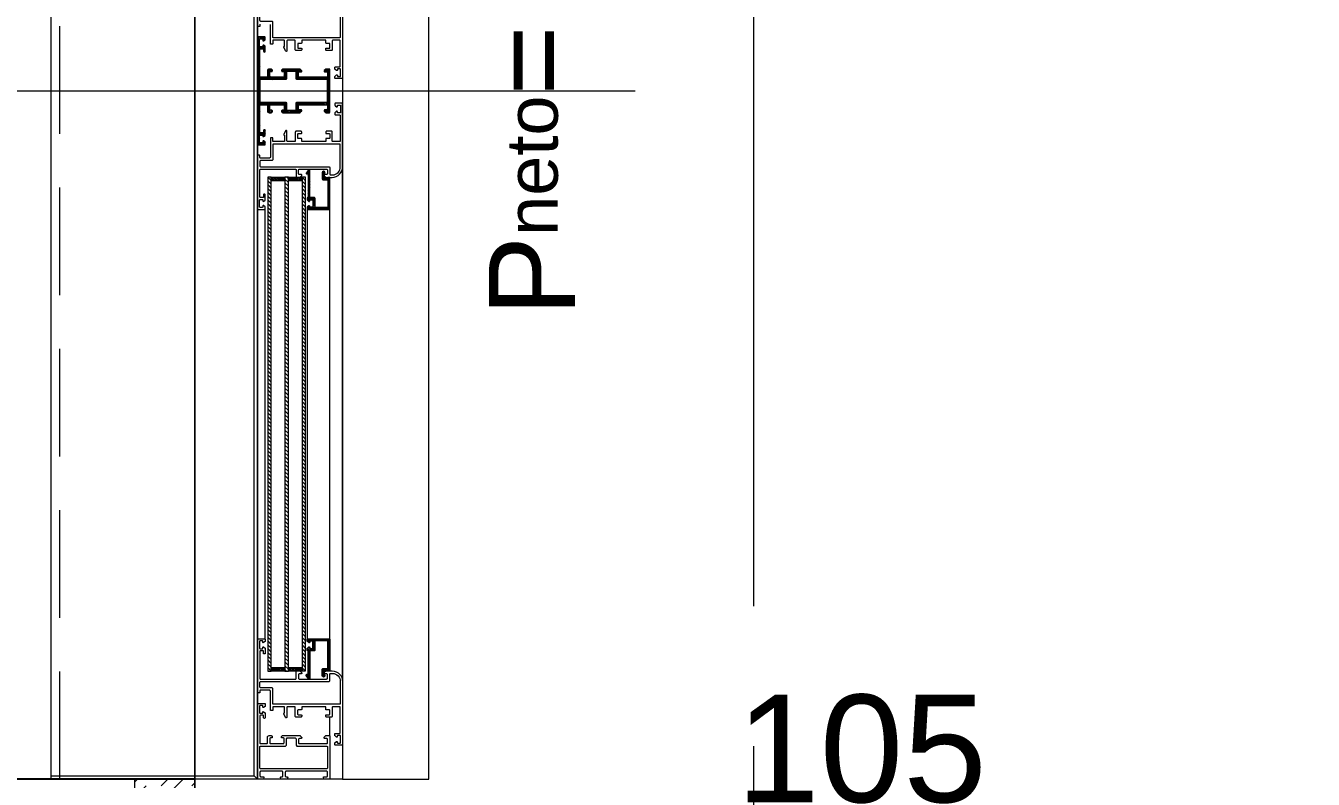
# Model space of a CAD drawing. Header units: centimetres. Extents: x 105417 to 110818, y -55119 to -48326.
# Drawn here: x 107424.7 to 107574.4, y -53342.5 to -53254.9 of the extents above; entities that cross this region are included whole.
import ezdxf

# ---------------------------------------------------------------- set-up
doc = ezdxf.new("R2010")
doc.units = ezdxf.units.CM
doc.header["$LTSCALE"] = 50
doc.header["$MEASUREMENT"] = 0
doc.linetypes.add('AXES', pattern=[2, 1.25, -0.25, 0.25, -0.25])
doc.linetypes.add('CACHE', pattern=[0.375, 0.25, -0.125])
doc.layers.get('0').update_dxf_attribs({"color": 8})
for name, color, linetype in [('AXES', 10, 'AXES'), ('BORD', 5, 'Continuous'), ('COTE 50ème', 1, 'Continuous')]:
    doc.layers.add(name, color=color, linetype=linetype)
for name, color, linetype, lineweight in [('CONSOLE ISOL.', 214, 'Continuous', 15), ('ISOLATION', 252, 'Continuous', 0), ('MACONNERIE COUPE', 7, 'Continuous', 30), ('WINDOWS', 21, 'Continuous', 5)]:
    doc.layers.add(name, color=color, linetype=linetype, lineweight=lineweight)
doc.styles.add('GENERATED_STYLE_1', font='arial.ttf')
doc.styles.add('RS_TXT_50', font='arial.ttf', dxfattribs={"height": 12.5})
doc.dimstyles.new('RS_50CM_LINEAIRE', dxfattribs={"dimscale": 5, "dimtxt": 12.5, "dimasz": 1.5, "dimexe": 1, "dimexo": 2.5, "dimgap": 1, "dimtad": 1, "dimdec": 1, "dimrnd": 0.5, "dimdsep": 46, "dimtxsty": 'RS_TXT_50', "dimblk1": 'ARCHTICK', "dimblk2": 'ARCHTICK', "dimsah": 1, "dimcen": 2.5, "dimdle": 1, "dimclrt": 4, "dimadec": 0, "dimazin": 2, "dimtfac": 1, "dimtdec": 1, "dimtix": 1, "dimtmove": 2, "dimatfit": 3, "dimfxl": 1, "dimtolj": 1, "dimtzin": 0, "dimarcsym": 0})
pattern_1 = [(135, (60752.83462, -97024.94359), (-0.08838834765, -0.08838834765), [])]

# ---------------------------------------------------------------- blocks, each defined once
blk = doc.blocks.new('A$Ceb270309')
at = {"layer": 'AXES', "lineweight": 5, "ltscale": 1.3}
blk.add_line((-30, -4150), (-30, -1058.41), dxfattribs=at)
blk = doc.blocks.new('_ArchTick')
at = {"color": 0, "linetype": 'ByBlock', "const_width": 0.15}
blk.add_lwpolyline([(-0.5, -0.5), (0.5, 0.5)], dxfattribs=at)
blk = doc.blocks.new('*D1172')
at = {"layer": 'COTE 50ème', "color": 0, "lineweight": -2, "ltscale": 0.5, "transparency": 16777216}
for p, q in [((107317.13, -53177.36), (107317.13, -53347.47)), ((107448.35, -53182.36), (107312.13, -53182.36)), ((107444.35, -53342.47), (107312.13, -53342.47))]:
    blk.add_line(p, q, dxfattribs=at)
at = {"layer": 'Defpoints', "color": 0, "ltscale": 0.5, "transparency": 16777216}
for p in [(107460.85, -53182.36), (107317.13, -53342.47), (107456.85, -53342.47)]:
    blk.add_point(p, dxfattribs=at)
at = {"layer": 'COTE 50ème', "color": 0, "lineweight": -2, "ltscale": 0.5, "transparency": 16777216, "xscale": 7.5, "yscale": 7.5, "zscale": 7.5}
for p, rotation in [((107317.13, -53182.36), 90), ((107317.13, -53342.47), 270)]:
    blk.add_blockref('_ArchTick', p, dxfattribs=dict(at, rotation=rotation))
at = {"layer": 'COTE 50ème', "color": 4, "ltscale": 0.5, "transparency": 16777216, "insert": (107305.75, -53262.42), "char_height": 12.5, "attachment_point": 5, "rotation": 90, "style": 'RS_TXT_50'}
blk.add_mtext('\\A1;160', dxfattribs=at)
blk = doc.blocks.new('*D1173')
at = {"layer": 'COTE 50ème', "color": 0, "lineweight": -2, "ltscale": 0.5, "transparency": 16777216}
for p, q in [((107317.13, -53337.47), (107317.13, -53502.36)), ((107444.35, -53342.47), (107312.13, -53342.47)), ((107451.13, -53497.36), (107312.13, -53497.36))]:
    blk.add_line(p, q, dxfattribs=at)
at = {"layer": 'Defpoints', "color": 0, "ltscale": 0.5, "transparency": 16777216}
for p in [(107456.85, -53342.47), (107317.13, -53497.36), (107463.63, -53497.36)]:
    blk.add_point(p, dxfattribs=at)
at = {"layer": 'COTE 50ème', "color": 0, "lineweight": -2, "ltscale": 0.5, "transparency": 16777216, "xscale": 7.5, "yscale": 7.5, "zscale": 7.5}
for p, rotation in [((107317.13, -53342.47), 90), ((107317.13, -53497.36), 270)]:
    blk.add_blockref('_ArchTick', p, dxfattribs=dict(at, rotation=rotation))
at = {"layer": 'COTE 50ème', "color": 4, "ltscale": 0.5, "transparency": 16777216, "insert": (107305.75, -53419.92), "char_height": 12.5, "attachment_point": 5, "rotation": 90, "style": 'RS_TXT_50'}
blk.add_mtext('\\A1;155', dxfattribs=at)
blk = doc.blocks.new('*D1179')
at = {"layer": 'COTE 50ème', "color": 0, "lineweight": -2, "ltscale": 0.5, "transparency": 16777216}
for p, q in [((107286.77, -53767.36), (107286.77, -52052.36)), ((107431.86, -52057.36), (107281.77, -52057.36)), ((107431.85, -53762.36), (107281.77, -53762.36))]:
    blk.add_line(p, q, dxfattribs=at)
at = {"layer": 'Defpoints', "color": 0, "ltscale": 0.5, "transparency": 16777216}
for p in [(107286.77, -52057.36), (107444.36, -52057.36), (107444.35, -53762.36)]:
    blk.add_point(p, dxfattribs=at)
at = {"layer": 'COTE 50ème', "color": 0, "lineweight": -2, "ltscale": 0.5, "transparency": 16777216, "xscale": 7.5, "yscale": 7.5, "zscale": 7.5}
for p, rotation in [((107286.77, -52057.36), 90), ((107286.77, -53762.36), 270)]:
    blk.add_blockref('_ArchTick', p, dxfattribs=dict(at, rotation=rotation))
at = {"layer": 'COTE 50ème', "color": 4, "ltscale": 0.5, "transparency": 16777216, "insert": (107275.39, -52909.86), "char_height": 12.5, "attachment_point": 5, "rotation": 90, "style": 'RS_TXT_50'}
blk.add_mtext('\\A1;1705', dxfattribs=at)
blk = doc.blocks.new('*D1180')
at = {"layer": 'COTE 50ème', "color": 0, "lineweight": -2, "ltscale": 0.5, "transparency": 16777216}
for p, q in [((107253.08, -52052.36), (107253.08, -54127.36)), ((107431.85, -52057.36), (107248.08, -52057.36)), ((108207.94, -54122.36), (107248.08, -54122.36))]:
    blk.add_line(p, q, dxfattribs=at)
at = {"layer": 'Defpoints', "color": 0, "ltscale": 0.5, "transparency": 16777216}
for p in [(107444.35, -52057.36), (107253.08, -54122.36), (108220.44, -54122.36)]:
    blk.add_point(p, dxfattribs=at)
at = {"layer": 'COTE 50ème', "color": 0, "lineweight": -2, "ltscale": 0.5, "transparency": 16777216, "xscale": 7.5, "yscale": 7.5, "zscale": 7.5}
for p, rotation in [((107253.08, -52057.36), 90), ((107253.08, -54122.36), 270)]:
    blk.add_blockref('_ArchTick', p, dxfattribs=dict(at, rotation=rotation))
at = {"layer": 'COTE 50ème', "color": 4, "ltscale": 0.5, "transparency": 16777216, "insert": (107241.69, -53089.86), "char_height": 12.5, "attachment_point": 5, "rotation": 90, "style": 'RS_TXT_50'}
blk.add_mtext('\\A1;2065', dxfattribs=at)
blk = doc.blocks.new('*D1468')
at = {"layer": 'COTE 50ème', "color": 0, "lineweight": -2, "ltscale": 0.5, "transparency": 16777216}
for p, q in [((107469.35, -53384.86), (107469.35, -53345.36)), ((107574.35, -53384.86), (107574.35, -53345.36)), ((107464.35, -53350.36), (107579.35, -53350.36))]:
    blk.add_line(p, q, dxfattribs=at)
at = {"layer": 'Defpoints', "color": 0, "ltscale": 0.5, "transparency": 16777216}
for p in [(107574.35, -53350.36), (107469.35, -53397.36), (107574.35, -53397.36)]:
    blk.add_point(p, dxfattribs=at)
at = {"layer": 'COTE 50ème', "color": 0, "lineweight": -2, "ltscale": 0.5, "transparency": 16777216, "xscale": 7.5, "yscale": 7.5, "zscale": 7.5, "rotation": 180}
blk.add_blockref('_ArchTick', (107469.35, -53350.36), dxfattribs=at)
at = {"layer": 'COTE 50ème', "color": 0, "lineweight": -2, "ltscale": 0.5, "transparency": 16777216, "xscale": 7.5, "yscale": 7.5, "zscale": 7.5}
blk.add_blockref('_ArchTick', (107574.35, -53350.36), dxfattribs=at)
at = {"layer": 'COTE 50ème', "color": 4, "ltscale": 0.5, "transparency": 16777216, "insert": (107521.85, -53338.98), "char_height": 12.5, "attachment_point": 5, "style": 'RS_TXT_50'}
blk.add_mtext('\\A1;105', dxfattribs=at)
blk = doc.blocks.new('*D1469')
at = {"layer": 'COTE 50ème', "color": 0, "lineweight": -2, "ltscale": 0.5, "transparency": 16777216}
for p, q in [((107574.35, -53384.86), (107574.35, -53345.36)), ((107754.35, -53390.26), (107754.35, -53345.36)), ((107569.35, -53350.36), (107759.35, -53350.36))]:
    blk.add_line(p, q, dxfattribs=at)
at = {"layer": 'Defpoints', "color": 0, "ltscale": 0.5, "transparency": 16777216}
for p in [(107754.35, -53350.36), (107574.35, -53397.36), (107754.35, -53402.76)]:
    blk.add_point(p, dxfattribs=at)
at = {"layer": 'COTE 50ème', "color": 0, "lineweight": -2, "ltscale": 0.5, "transparency": 16777216, "xscale": 7.5, "yscale": 7.5, "zscale": 7.5, "rotation": 180}
blk.add_blockref('_ArchTick', (107574.35, -53350.36), dxfattribs=at)
at = {"layer": 'COTE 50ème', "color": 0, "lineweight": -2, "ltscale": 0.5, "transparency": 16777216, "xscale": 7.5, "yscale": 7.5, "zscale": 7.5}
blk.add_blockref('_ArchTick', (107754.35, -53350.36), dxfattribs=at)
at = {"layer": 'COTE 50ème', "color": 4, "ltscale": 0.5, "transparency": 16777216, "insert": (107664.35, -53338.98), "char_height": 12.5, "attachment_point": 5, "style": 'RS_TXT_50'}
blk.add_mtext('\\A1;180', dxfattribs=at)

msp = doc.modelspace()

# ---------------------------------------------------------------- hatches: boundary and pattern name
at = {"layer": 'ISOLATION', "transparency": 33554687}
h = msp.add_hatch(dxfattribs=at)
h.set_pattern_fill('INSUL', color=256, scale=10, angle=45)
h.paths.add_polyline_path([(107444.35, -53342.47), (107437.35, -53342.47), (107437.35, -53504.36), (107476.35, -53504.36), (107476.35, -53429.36), (107574.35, -53429.36), (107574.35, -53422.36), (107469.35, -53422.36), (107469.35, -53497.36), (107444.35, -53497.36)])
at = {"layer": 'WINDOWS'}
h = msp.add_hatch(dxfattribs=at)
h.set_pattern_fill('ANSI31', color=256, angle=450)
h.set_pattern_definition(pattern_1)
h.paths.add_polyline_path([(107451.93, -53257.64, -0.414214), (107451.99, -53257.58), (107452.28, -53257.58, -0.414214), (107452.34, -53257.64), (107452.34, -53257.85, 1), (107452.55, -53257.85), (107452.55, -53257.32, 0.250765), (107452.52, -53257.28), (107452.35, -53257.16, 0.599022), (107452.27, -53257.21), (107452.27, -53257.28, -0.414214), (107452.21, -53257.34), (107451.95, -53257.34, -0.414214), (107451.89, -53257.28), (107451.89, -53256.5, -0.414214), (107451.95, -53256.44), (107452.21, -53256.44, -0.414214), (107452.27, -53256.5), (107452.27, -53256.61, 0.599022), (107452.35, -53256.66), (107452.52, -53256.55, 0.250765), (107452.55, -53256.5), (107452.55, -53256.26, 0.414214), (107452.49, -53256.2), (107451.71, -53256.2, 0.414214), (107451.65, -53256.26), (107451.65, -53262.47), (107451.65, -53268.69, 0.414214), (107451.71, -53268.75), (107452.49, -53268.75, 0.414214), (107452.55, -53268.69), (107452.55, -53268.45, 0.250765), (107452.52, -53268.4), (107452.35, -53268.29, 0.599022), (107452.27, -53268.33), (107452.27, -53268.45, -0.414214), (107452.21, -53268.5), (107451.95, -53268.5, -0.414214), (107451.89, -53268.45), (107451.89, -53267.66, -0.414214), (107451.95, -53267.61), (107452.21, -53267.61, -0.414214), (107452.27, -53267.66), (107452.27, -53267.74, 0.599022), (107452.35, -53267.78), (107452.52, -53267.67, 0.250765), (107452.55, -53267.63), (107452.55, -53267.09, 1), (107452.34, -53267.09), (107452.34, -53267.31, -0.414214), (107452.28, -53267.36), (107451.99, -53267.36, -0.414214), (107451.93, -53267.31), (107451.93, -53264.13, -0.414214), (107451.99, -53264.08), (107452.71, -53264.08, -0.414214), (107452.81, -53264.17), (107452.81, -53264.83, 0.414214), (107452.99, -53265.01), (107453.25, -53265.01, 0.198912), (107453.29, -53265), (107453.35, -53264.94, 0.198912), (107453.37, -53264.9), (107453.37, -53264.79, 0.414214), (107453.31, -53264.73), (107453.14, -53264.73, -0.414214), (107453.09, -53264.68), (107453.09, -53264.17, -0.414214), (107453.18, -53264.08), (107454.64, -53264.08, -0.414214), (107454.73, -53264.17), (107454.73, -53264.68, -0.414214), (107454.67, -53264.73), (107454.51, -53264.73, 0.414214), (107454.45, -53264.79), (107454.45, -53264.9, 0.198912), (107454.47, -53264.94), (107454.53, -53265, 0.198912), (107454.57, -53265.01), (107456.57, -53265.01, 0.198912), (107456.61, -53265), (107456.77, -53264.84, 0.198912), (107456.78, -53264.8), (107456.78, -53264.73, 0.414214), (107456.73, -53264.68), (107456.54, -53264.68, -0.340481), (107456.41, -53264.58), (107456.41, -53264.17, -0.414214), (107456.5, -53264.08), (107459.68, -53264.08, -0.414214), (107459.77, -53264.17), (107459.77, -53264.58, -0.414214), (107459.68, -53264.68), (107459.45, -53264.68, 0.414214), (107459.4, -53264.73), (107459.4, -53264.8, 0.198912), (107459.41, -53264.84), (107459.57, -53265, 0.198912), (107459.61, -53265.01), (107459.99, -53265.01, 0.414214), (107460.05, -53264.96), (107460.05, -53262.47), (107460.05, -53259.99, 0.414214), (107459.99, -53259.93), (107459.61, -53259.93, 0.198912), (107459.57, -53259.95), (107459.41, -53260.11, 0.198912), (107459.4, -53260.14), (107459.4, -53260.21, 0.414214), (107459.45, -53260.27), (107459.68, -53260.27, -0.414214), (107459.77, -53260.36), (107459.77, -53260.77, -0.414214), (107459.68, -53260.87), (107456.5, -53260.87, -0.414214), (107456.41, -53260.77), (107456.41, -53260.36, -0.340481), (107456.54, -53260.27), (107456.73, -53260.27, 0.414214), (107456.78, -53260.21), (107456.78, -53260.14, 0.198912), (107456.77, -53260.11), (107456.61, -53259.95, 0.198912), (107456.57, -53259.93), (107454.57, -53259.93, 0.198912), (107454.53, -53259.95), (107454.47, -53260.01, 0.198912), (107454.45, -53260.05), (107454.45, -53260.16, 0.414214), (107454.51, -53260.21), (107454.67, -53260.21, -0.414214), (107454.73, -53260.27), (107454.73, -53260.77, -0.414214), (107454.64, -53260.87), (107453.18, -53260.87, -0.414214), (107453.09, -53260.77), (107453.09, -53260.27, -0.414214), (107453.14, -53260.21), (107453.31, -53260.21, 0.414214), (107453.37, -53260.16), (107453.37, -53260.05, 0.198912), (107453.35, -53260.01), (107453.29, -53259.95, 0.198912), (107453.25, -53259.93), (107452.99, -53259.93, 0.414214), (107452.81, -53260.12), (107452.81, -53260.77, -0.414214), (107452.71, -53260.87), (107451.99, -53260.87, -0.414214), (107451.93, -53260.81)])
h.paths.add_polyline_path([(107451.99, -53261.15), (107454.92, -53261.15), (107455.01, -53261.05), (107455.01, -53260.31), (107455.1, -53260.21), (107456.04, -53260.21), (107456.13, -53260.31), (107456.13, -53261.05), (107456.22, -53261.15), (107459.71, -53261.15), (107459.77, -53261.2), (107459.77, -53262.47), (107459.77, -53263.74), (107459.71, -53263.8), (107456.22, -53263.8), (107456.13, -53263.89), (107456.13, -53264.64), (107456.04, -53264.73), (107455.1, -53264.73), (107455.01, -53264.64), (107455.01, -53263.89), (107454.92, -53263.8), (107451.99, -53263.8), (107451.93, -53263.74), (107451.93, -53262.47), (107451.93, -53261.2)], flags=16)
h = msp.add_hatch(dxfattribs=at)
h.set_pattern_fill('ANSI31', color=140, scale=2.5, angle=450)
h.set_pattern_definition([(135, (60752.63032, -97024.9436), (-0.2209708691, -0.2209708691), [])])
h.paths.add_polyline_path([(107452.83, -53272.51), (107452.83, -53329.9), (107453.23, -53329.9), (107453.23, -53272.51)])
h.paths.add_polyline_path([(107454.83, -53272.51), (107454.83, -53329.9), (107455.23, -53329.9), (107455.23, -53272.51)])
h.paths.add_polyline_path([(107456.83, -53272.51), (107456.83, -53329.89), (107457.23, -53329.89), (107457.23, -53272.51)])
at = {"layer": 'WINDOWS', "transparency": 33554559}
h = msp.add_hatch(dxfattribs=at)
h.set_pattern_fill('ANSI31', color=140, angle=450)
h.set_pattern_definition([(135, (60752.63462, -97041.94359), (-0.08838834765, -0.08838834765), [])])
h.paths.add_polyline_path([(107454.83, -53329.9), (107453.23, -53329.9), (107453.23, -53329.5), (107454.83, -53329.5)])
h.paths.add_polyline_path([(107456.83, -53329.9), (107455.23, -53329.9), (107455.23, -53329.5), (107456.83, -53329.5)])
h.paths.add_polyline_path([(107454.83, -53272.91), (107453.23, -53272.91), (107453.23, -53272.51), (107454.83, -53272.51)])
h.paths.add_polyline_path([(107456.83, -53272.91), (107455.23, -53272.91), (107455.23, -53272.51), (107456.83, -53272.51)])
h = msp.add_hatch(dxfattribs=at)
h.set_pattern_fill('ANSI31', color=256, angle=450)
h.set_pattern_definition(pattern_1)
h.paths.add_polyline_path([(107460.05, -53272.58), (107460.05, -53272.52), (107459.81, -53272.52), (107459.81, -53272.58), (107459.45, -53272.58, -0.414214), (107459.4, -53272.52), (107459.4, -53272.15, -0.247394), (107459.42, -53272.1, 1.657435), (107459.17, -53271.97), (107459.17, -53272.71, 0.414214), (107459.27, -53272.8), (107459.73, -53272.8, -0.414214), (107459.83, -53272.89), (107459.83, -53275.94, -0.414214), (107459.73, -53276.03), (107458.38, -53276.03, -0.414214), (107458.33, -53275.97), (107458.33, -53274.97, 0.414214), (107458.23, -53274.87), (107457.79, -53274.87, -0.414214), (107457.73, -53274.82), (107457.73, -53271.68, 0.737396), (107457.56, -53271.63), (107457.32, -53271.98, 0.603122), (107457.39, -53272.13), (107457.47, -53272.13, -0.414214), (107457.52, -53272.19), (107457.52, -53274.87), (107457.49, -53274.87, 0.414214), (107457.43, -53274.93), (107457.43, -53275.13, 0.250765), (107457.46, -53275.18), (107457.62, -53275.31, 0.599022), (107457.71, -53275.27), (107457.71, -53275.19, -0.414214), (107457.77, -53275.13), (107458.03, -53275.13, -0.414214), (107458.08, -53275.19), (107458.08, -53275.94, -0.414214), (107458.03, -53275.99), (107457.77, -53275.99, -0.414214), (107457.71, -53275.94), (107457.71, -53275.86, 0.599022), (107457.62, -53275.82), (107457.46, -53275.95, 0.250765), (107457.43, -53275.99), (107457.43, -53276.2, 0.414214), (107457.49, -53276.25), (107459.99, -53276.25, 0.414214), (107460.05, -53276.2)])
h = msp.add_hatch(dxfattribs=at)
h.set_pattern_fill('ANSI31', color=256, angle=450)
h.set_pattern_definition([(135, (60752.83032, -97024.94371), (-0.08838834765, -0.08838834765), [])])
h.paths.add_polyline_path([(107459.82, -53329.52, -0.414214), (107459.73, -53329.61), (107459.26, -53329.61, 0.414214), (107459.17, -53329.71), (107459.17, -53330.44, 1.835735), (107459.39, -53330.3), (107459.39, -53329.84), (107459.8, -53329.84), (107460.05, -53329.89), (107460.05, -53326.22, 0.414214), (107459.99, -53326.16), (107457.48, -53326.16, 0.414214), (107457.43, -53326.22), (107457.43, -53326.42, 0.250765), (107457.45, -53326.47), (107457.62, -53326.6, 0.599022), (107457.71, -53326.55), (107457.71, -53326.42), (107458.08, -53326.42), (107458.08, -53327.28), (107457.71, -53327.28), (107457.71, -53327.15, 0.649779), (107457.61, -53327.11), (107457.45, -53327.24, 0.212283), (107457.43, -53327.28), (107457.43, -53327.48, 0.414214), (107457.48, -53327.54), (107457.52, -53327.54), (107457.52, -53330.28), (107457.39, -53330.28, 0.603122), (107457.31, -53330.43), (107457.56, -53330.79, 0.737396), (107457.73, -53330.73), (107457.73, -53327.54), (107458.23, -53327.54, 0.414214), (107458.32, -53327.45), (107458.32, -53326.38), (107459.73, -53326.38, -0.414214), (107459.82, -53326.48)])

# ---------------------------------------------------------------- linework, layer by layer
at = {"layer": 'BORD', "lineweight": 5, "ltscale": 0.5}
msp.add_lwpolyline([(109644.35, -52057.36), (107444.35, -52057.36), (107444.35, -52122.36), (107344.35, -52122.36), (107344.35, -52462.36), (107444.35, -52462.36), (107444.35, -53762.36), (107574.35, -53762.36), (107574.35, -53962.36), (108214.35, -53962.36), (108214.35, -54122.36), (108874.35, -54122.36), (108874.35, -53962.36), (109514.24, -53962.36), (109514.24, -53762.36), (109644.35, -53762.36), (109644.35, -52462.36), (109744.35, -52462.36), (109744.35, -52122.36), (109644.35, -52122.36)], close=True, dxfattribs=at)
at = {"layer": 'CONSOLE ISOL.', "lineweight": 5, "ltscale": 0.5}
msp.add_lwpolyline([(108544.35, -53272.36), (108544.35, -54122.36), (108214.35, -54122.36), (108214.35, -53962.36), (107574.35, -53962.36), (107574.35, -53762.36), (107444.35, -53762.36), (107444.35, -52462.36), (107344.35, -52462.36), (107344.35, -52122.36), (107444.35, -52122.36), (107444.36, -52057.36), (108396.85, -52057.36), (108396.85, -52552.36), (108314.35, -52552.36), (108314.35, -52797.36), (108279.35, -52797.36), (108279.35, -53272.36)], close=True, dxfattribs=at)
at = {"layer": 'ISOLATION', "ltscale": 0.5}
msp.add_lwpolyline([(107444.35, -53342.47), (107437.35, -53342.47), (107437.35, -53504.36), (107476.35, -53504.36), (107476.35, -53429.36), (107574.35, -53429.36), (107574.35, -53422.36), (107469.35, -53422.36), (107469.35, -53497.36), (107444.35, -53497.36)], close=True, dxfattribs=at)
at = {"layer": 'WINDOWS', "color": 165, "linetype": 'CACHE'}
msp.add_line((107428.65, -53342.47), (107428.65, -53182.36), dxfattribs=at)
at = {"layer": 'WINDOWS', "color": 165}
msp.add_line((107399.55, -53262.47), (107495.55, -53262.47), dxfattribs=at)
at = {"layer": 'WINDOWS'}
for p, q in [((107461.53, -53331), (107461.54, -53271.34)), ((107451.65, -53326.19), (107451.65, -53276.19)), ((107452.54, -53326.22), (107452.55, -53276.19)), ((107457.43, -53276.2), (107457.43, -53326.22)), ((107460.05, -53326.22), (107460.05, -53276.2)), ((107451.65, -53333.75), (107451.65, -53332.37)), ((107460.05, -53337.48), (107460.05, -53335.22))]:
    msp.add_line(p, q, dxfattribs=at)
at = {"layer": 'WINDOWS', "color": 165}
for points in [[(107451.65, -53182.36), (107451.65, -53342.47), (107427.65, -53342.47), (107427.65, -53182.36)], [(107451.25, -53342.07), (107451.25, -53182.76), (107451.65, -53182.36), (107451.65, -53342.47)], [(107461.54, -53182.36), (107461.54, -53342.47), (107471.54, -53342.47), (107471.54, -53182.36)], [(107451.65, -53342.47), (107427.65, -53342.47), (107427.65, -53342.07), (107451.25, -53342.07)]]:
    msp.add_lwpolyline(points, close=True, dxfattribs=at)
at = {"layer": 'WINDOWS'}
for points in [[(107451.65, -53342.47), (107451.65, -53182.36), (107461.54, -53182.36), (107461.54, -53342.47)], [(107459.77, -53262.47), (107459.77, -53261.2), (107459.71, -53261.15), (107456.22, -53261.15), (107456.13, -53261.05), (107456.13, -53260.31), (107456.04, -53260.21), (107455.1, -53260.21), (107455.01, -53260.31), (107455.01, -53261.05), (107454.92, -53261.15), (107451.99, -53261.15), (107451.93, -53261.2), (107451.93, -53262.47), (107451.93, -53263.74), (107451.99, -53263.8), (107454.92, -53263.8), (107455.01, -53263.89), (107455.01, -53264.64), (107455.1, -53264.73), (107456.04, -53264.73), (107456.13, -53264.64), (107456.13, -53263.89), (107456.22, -53263.8), (107459.71, -53263.8), (107459.77, -53263.74)], [(107459.77, -53341.2), (107459.71, -53341.26), (107451.98, -53341.26), (107451.93, -53341.2), (107451.93, -53338.67), (107451.98, -53338.61), (107454.91, -53338.61), (107455.01, -53338.52), (107455.01, -53337.77), (107455.1, -53337.68), (107456.03, -53337.68), (107456.13, -53337.77), (107456.13, -53338.52), (107456.22, -53338.61), (107459.71, -53338.61), (107459.77, -53338.67)]]:
    msp.add_lwpolyline(points, close=True, dxfattribs=at)
for points in [[(107451.93, -53254.73), (107451.93, -53254.93, -0.414214), (107451.87, -53254.99), (107451.71, -53254.99, -0.414214), (107451.65, -53254.93), (107451.65, -53248.75, -0.414214)], [(107461.54, -53253.64), (107461.54, -53261, -0.414214), (107461.49, -53261.05), (107460.7, -53261.05, -0.414214), (107460.65, -53261), (107460.65, -53260.79, -0.250765), (107460.67, -53260.75), (107460.84, -53260.62, -0.599022), (107460.93, -53260.66), (107460.93, -53260.76, 0.414214), (107460.98, -53260.81), (107461.24, -53260.81, 0.414214), (107461.3, -53260.76), (107461.3, -53259.97, 0.414214), (107461.24, -53259.92), (107460.98, -53259.92, 0.414214), (107460.93, -53259.97), (107460.93, -53260.07, -0.599022), (107460.84, -53260.11), (107460.67, -53259.98, -0.250765), (107460.65, -53259.93), (107460.65, -53259.73, -0.414214), (107460.7, -53259.67), (107461.21, -53259.67, 0.414214), (107461.26, -53259.62), (107461.26, -53256.67, 0.414214), (107461.17, -53256.57), (107460.42, -53256.57, 0.414214), (107460.33, -53256.67), (107460.33, -53257.69, -0.414214), (107460.24, -53257.79), (107459.68, -53257.79, -0.414214), (107459.58, -53257.69), (107459.58, -53257.56, -0.414214), (107459.64, -53257.51), (107459.99, -53257.51, 0.414214), (107460.05, -53257.45), (107460.05, -53257, 0.414214), (107459.99, -53256.95), (107459.64, -53256.95, -0.414214), (107459.58, -53256.89), (107459.58, -53256.63, 0.414214), (107459.53, -53256.57), (107456.84, -53256.57, 0.414214), (107456.78, -53256.63), (107456.78, -53256.89, -0.414214), (107456.73, -53256.95), (107456.37, -53256.95, 0.414214), (107456.32, -53257), (107456.32, -53257.45, 0.414214), (107456.37, -53257.51), (107456.73, -53257.51, -0.414214), (107456.78, -53257.56), (107456.78, -53257.69, -0.414214), (107456.69, -53257.79), (107456.13, -53257.79, -0.414214), (107456.04, -53257.69), (107456.04, -53256.67, 0.414214), (107455.94, -53256.57), (107455.16, -53256.57, 0.414214), (107455.07, -53256.67), (107455.07, -53257.79, -0.809546), (107454.89, -53257.83), (107454.7, -53257.4, -0.543142), (107454.75, -53257.32, 0.414214), (107454.8, -53257.27), (107454.8, -53256.67, 0.414214), (107454.71, -53256.57), (107453.48, -53256.57, 0.414214), (107453.42, -53256.63), (107453.42, -53256.99, -0.414214), (107453.37, -53257.04), (107453.2, -53257.04, -0.414214), (107453.14, -53256.99), (107453.14, -53254.76, 0.414214)]]:
    msp.add_lwpolyline(points, format="xyb", dxfattribs=at)
for points in [[(107460.05, -53252.8, -0.414214), (107460.14, -53252.71), (107460.37, -53252.71), (107460.37, -53252.71, -0.414214), (107461.26, -53253.64), (107461.26, -53256.24, -0.414214), (107461.21, -53256.29), (107453.48, -53256.29, -0.414214), (107453.42, -53256.24), (107453.42, -53254.48, 0.414214), (107453.33, -53254.39), (107452.02, -53254.39, -0.414214), (107451.93, -53254.3), (107451.93, -53253.74, -0.414214), (107452.02, -53253.64), (107459.96, -53253.64, 0.414214), (107460.05, -53253.55)], [(107460.05, -53262.47), (107460.05, -53259.99, 0.414214), (107459.99, -53259.93), (107459.61, -53259.93, 0.198912), (107459.57, -53259.95), (107459.41, -53260.11, 0.198912), (107459.4, -53260.14), (107459.4, -53260.21, 0.414214), (107459.45, -53260.27), (107459.68, -53260.27, -0.414214), (107459.77, -53260.36), (107459.77, -53260.77, -0.414214), (107459.68, -53260.87), (107456.5, -53260.87, -0.414214), (107456.41, -53260.77), (107456.41, -53260.36, -0.340481), (107456.54, -53260.27), (107456.73, -53260.27, 0.414214), (107456.78, -53260.21), (107456.78, -53260.14, 0.198912), (107456.77, -53260.11), (107456.61, -53259.95, 0.198912), (107456.57, -53259.93), (107454.57, -53259.93, 0.198912), (107454.53, -53259.95), (107454.47, -53260.01, 0.198912), (107454.45, -53260.05), (107454.45, -53260.16, 0.414214), (107454.51, -53260.21), (107454.67, -53260.21, -0.414214), (107454.73, -53260.27), (107454.73, -53260.77, -0.414214), (107454.64, -53260.87), (107453.18, -53260.87, -0.414214), (107453.09, -53260.77), (107453.09, -53260.27, -0.414214), (107453.14, -53260.21), (107453.31, -53260.21, 0.414214), (107453.37, -53260.16), (107453.37, -53260.05, 0.198912), (107453.35, -53260.01), (107453.29, -53259.95, 0.198912), (107453.25, -53259.93), (107452.99, -53259.93, 0.414214), (107452.81, -53260.12), (107452.81, -53260.77, -0.414214), (107452.71, -53260.87), (107451.99, -53260.87, -0.414214), (107451.93, -53260.81), (107451.93, -53257.64, -0.414214), (107451.99, -53257.58), (107452.28, -53257.58, -0.414214), (107452.34, -53257.64), (107452.34, -53257.85, 1), (107452.55, -53257.85), (107452.55, -53257.32, 0.250765), (107452.52, -53257.28), (107452.35, -53257.16, 0.599022), (107452.27, -53257.21), (107452.27, -53257.28, -0.414214), (107452.21, -53257.34), (107451.95, -53257.34, -0.414214), (107451.89, -53257.28), (107451.89, -53256.5, -0.414214), (107451.95, -53256.44), (107452.21, -53256.44, -0.414214), (107452.27, -53256.5), (107452.27, -53256.61, 0.599022), (107452.35, -53256.66), (107452.52, -53256.55, 0.250765), (107452.55, -53256.5), (107452.55, -53256.26, 0.414214), (107452.49, -53256.2), (107451.71, -53256.2, 0.414214), (107451.65, -53256.26), (107451.65, -53262.47), (107451.65, -53268.69, 0.414214), (107451.71, -53268.75), (107452.49, -53268.75, 0.414214), (107452.55, -53268.69), (107452.55, -53268.45, 0.250765), (107452.52, -53268.4), (107452.35, -53268.29, 0.599022), (107452.27, -53268.33), (107452.27, -53268.45, -0.414214), (107452.21, -53268.5), (107451.95, -53268.5, -0.414214), (107451.89, -53268.45), (107451.89, -53267.66, -0.414214), (107451.95, -53267.61), (107452.21, -53267.61, -0.414214), (107452.27, -53267.66), (107452.27, -53267.74, 0.599022), (107452.35, -53267.78), (107452.52, -53267.67, 0.250765), (107452.55, -53267.63), (107452.55, -53267.09, 1), (107452.34, -53267.09), (107452.34, -53267.31, -0.414214), (107452.28, -53267.36), (107451.99, -53267.36, -0.414214), (107451.93, -53267.31), (107451.93, -53264.13, -0.414214), (107451.99, -53264.08), (107452.71, -53264.08, -0.414214), (107452.81, -53264.17), (107452.81, -53264.83, 0.414214), (107452.99, -53265.01), (107453.25, -53265.01, 0.198912), (107453.29, -53265), (107453.35, -53264.94, 0.198912), (107453.37, -53264.9), (107453.37, -53264.79, 0.414214), (107453.31, -53264.73), (107453.14, -53264.73, -0.414214), (107453.09, -53264.68), (107453.09, -53264.17, -0.414214), (107453.18, -53264.08), (107454.64, -53264.08, -0.414214), (107454.73, -53264.17), (107454.73, -53264.68, -0.414214), (107454.67, -53264.73), (107454.51, -53264.73, 0.414214), (107454.45, -53264.79), (107454.45, -53264.9, 0.198912), (107454.47, -53264.94), (107454.53, -53265, 0.198912), (107454.57, -53265.01), (107456.57, -53265.01, 0.198912), (107456.61, -53265), (107456.77, -53264.84, 0.198912), (107456.78, -53264.8), (107456.78, -53264.73, 0.414214), (107456.73, -53264.68), (107456.54, -53264.68, -0.340481), (107456.41, -53264.58), (107456.41, -53264.17, -0.414214), (107456.5, -53264.08), (107459.68, -53264.08, -0.414214), (107459.77, -53264.17), (107459.77, -53264.58, -0.414214), (107459.68, -53264.68), (107459.45, -53264.68, 0.414214), (107459.4, -53264.73), (107459.4, -53264.8, 0.198912), (107459.41, -53264.84), (107459.57, -53265, 0.198912), (107459.61, -53265.01), (107459.99, -53265.01, 0.414214), (107460.05, -53264.96)], [(107461.54, -53263.95, 0.414214), (107461.49, -53263.89), (107460.7, -53263.89, 0.414214), (107460.65, -53263.95), (107460.65, -53264.15, 0.250765), (107460.67, -53264.2), (107460.84, -53264.33, 0.599022), (107460.93, -53264.28), (107460.93, -53264.19, -0.414214), (107460.98, -53264.13), (107461.24, -53264.13, -0.414214), (107461.3, -53264.19), (107461.3, -53264.97, -0.414214), (107461.24, -53265.03), (107460.98, -53265.03, -0.414214), (107460.93, -53264.97), (107460.93, -53264.88, 0.599022), (107460.84, -53264.84), (107460.67, -53264.97, 0.250765), (107460.65, -53265.01), (107460.65, -53265.22, 0.414214), (107460.7, -53265.27), (107461.21, -53265.27, -0.414214), (107461.26, -53265.33), (107461.26, -53268.28, -0.414214), (107461.17, -53268.37), (107460.42, -53268.37, -0.414214), (107460.33, -53268.28), (107460.33, -53267.25, 0.414214), (107460.24, -53267.16), (107459.68, -53267.16, 0.414214), (107459.58, -53267.25), (107459.58, -53267.38, 0.414214), (107459.64, -53267.44), (107459.99, -53267.44, -0.414214), (107460.05, -53267.49), (107460.05, -53267.94, -0.414214), (107459.99, -53268), (107459.64, -53268, 0.414214), (107459.58, -53268.05), (107459.58, -53268.32, -0.414214), (107459.53, -53268.37), (107456.84, -53268.37, -0.414214), (107456.78, -53268.32), (107456.78, -53268.05, 0.414214), (107456.73, -53268), (107456.37, -53268, -0.414214), (107456.32, -53267.94), (107456.32, -53267.49, -0.414214), (107456.37, -53267.44), (107456.73, -53267.44, 0.414214), (107456.78, -53267.38), (107456.78, -53267.25, 0.414214), (107456.69, -53267.16), (107456.13, -53267.16, 0.414214), (107456.04, -53267.25), (107456.04, -53268.28, -0.414214), (107455.94, -53268.37), (107455.16, -53268.37, -0.414214), (107455.07, -53268.28), (107455.07, -53267.16, 0.809546), (107454.89, -53267.12), (107454.7, -53267.55, 0.543142), (107454.75, -53267.63, -0.414214), (107454.8, -53267.68), (107454.8, -53268.28, -0.414214), (107454.71, -53268.37), (107453.48, -53268.37, -0.414214), (107453.42, -53268.32), (107453.42, -53267.96, 0.414214), (107453.37, -53267.91), (107453.2, -53267.91, 0.414214), (107453.14, -53267.96), (107453.14, -53270.18, -0.414214), (107453.05, -53270.28), (107451.99, -53270.28, -0.414214), (107451.93, -53270.22), (107451.93, -53270.01, 0.414214), (107451.87, -53269.96), (107451.71, -53269.96, 0.414214), (107451.65, -53270.01), (107451.65, -53276.19, 0.414214), (107451.71, -53276.25), (107452.49, -53276.25, 0.414214), (107452.55, -53276.19), (107452.55, -53275.99, 0.250765), (107452.52, -53275.94), (107452.35, -53275.81, 0.599022), (107452.27, -53275.86), (107452.27, -53275.95, -0.414214), (107452.21, -53276.01), (107451.95, -53276.01, -0.414214), (107451.89, -53275.95), (107451.89, -53275.17, -0.414214), (107451.95, -53275.11), (107452.21, -53275.11, -0.414214), (107452.27, -53275.17), (107452.27, -53275.26, 0.599022), (107452.35, -53275.31), (107452.52, -53275.18, 0.250765), (107452.55, -53275.13), (107452.55, -53274.55, 0.414214), (107452.49, -53274.49), (107452.4, -53274.49, 0.414214), (107452.34, -53274.55), (107452.34, -53274.81, -0.414214), (107452.28, -53274.87), (107451.99, -53274.87, -0.414214), (107451.93, -53274.81), (107451.93, -53271.64, -0.414214), (107451.99, -53271.58), (107456.07, -53271.58, -0.414214), (107456.13, -53271.64), (107456.13, -53272.46, 0.414214), (107456.19, -53272.52), (107456.57, -53272.52, 0.198912), (107456.61, -53272.5), (107456.77, -53272.35, 0.198912), (107456.78, -53272.31), (107456.78, -53272.24, 0.414214), (107456.73, -53272.18), (107456.5, -53272.18, -0.414214), (107456.41, -53272.09), (107456.41, -53271.68, -0.414214), (107456.5, -53271.58), (107459.68, -53271.58, -0.414214), (107459.77, -53271.68), (107459.77, -53272.09, -0.414214), (107459.68, -53272.18), (107459.45, -53272.18, 0.414214), (107459.4, -53272.24), (107459.4, -53272.31, 0.198912), (107459.41, -53272.35), (107459.57, -53272.5, 0.198912), (107459.61, -53272.52), (107460.33, -53272.52, 0.414214), (107461.54, -53271.3)], [(107460.05, -53272.14, 0.414214), (107460.14, -53272.24), (107460.37, -53272.24), (107460.37, -53272.24, 0.414214), (107461.26, -53271.3), (107461.26, -53268.71, 0.414214), (107461.21, -53268.65), (107453.48, -53268.65, 0.414214), (107453.42, -53268.71), (107453.42, -53270.46, -0.414214), (107453.33, -53270.56), (107452.02, -53270.56, 0.414214), (107451.93, -53270.65), (107451.93, -53271.21, 0.414214), (107452.02, -53271.3), (107459.96, -53271.3, -0.414214), (107460.05, -53271.4)], [(107459.81, -53272.58), (107459.45, -53272.58, -0.414214), (107459.4, -53272.52), (107459.4, -53272.15, -0.247394), (107459.42, -53272.1, 1.657435), (107459.17, -53271.97), (107459.17, -53272.71, 0.414214), (107459.27, -53272.8), (107459.73, -53272.8, -0.414214), (107459.83, -53272.89), (107459.83, -53275.94, -0.414214), (107459.73, -53276.03), (107458.38, -53276.03, -0.414214), (107458.33, -53275.97), (107458.33, -53274.97, 0.414214), (107458.23, -53274.87), (107457.79, -53274.87, -0.414214), (107457.73, -53274.82), (107457.73, -53271.68, 0.737396), (107457.56, -53271.63), (107457.32, -53271.98, 0.603122), (107457.39, -53272.13), (107457.47, -53272.13, -0.414214), (107457.52, -53272.19), (107457.52, -53274.87), (107457.49, -53274.87, 0.414214), (107457.43, -53274.93), (107457.43, -53275.13, 0.250765), (107457.46, -53275.18), (107457.62, -53275.31, 0.599022), (107457.71, -53275.27), (107457.71, -53275.19, -0.414214), (107457.77, -53275.13), (107458.03, -53275.13, -0.414214), (107458.08, -53275.19), (107458.08, -53275.94, -0.414214), (107458.03, -53275.99), (107457.77, -53275.99, -0.414214), (107457.71, -53275.94), (107457.71, -53275.86, 0.599022), (107457.62, -53275.82), (107457.46, -53275.95, 0.250765), (107457.43, -53275.99), (107457.43, -53276.2, 0.414214), (107457.49, -53276.25), (107459.99, -53276.25, 0.414214), (107460.05, -53276.2), (107460.05, -53272.58), (107460.05, -53272.52), (107459.81, -53272.52)], [(107461.54, -53338.46, -0.414214), (107461.48, -53338.52), (107460.7, -53338.52, -0.414214), (107460.64, -53338.46), (107460.64, -53338.26, -0.250765), (107460.67, -53338.21), (107460.84, -53338.08, -0.599022), (107460.92, -53338.12), (107460.92, -53338.22, 0.414214), (107460.98, -53338.27), (107461.24, -53338.27, 0.414214), (107461.3, -53338.22), (107461.3, -53337.43, 0.414214), (107461.24, -53337.38), (107460.98, -53337.38, 0.414214), (107460.92, -53337.43), (107460.92, -53337.53, -0.599022), (107460.84, -53337.57), (107460.67, -53337.44, -0.250765), (107460.64, -53337.4), (107460.64, -53337.19, -0.414214), (107460.7, -53337.14), (107461.2, -53337.14, 0.414214), (107461.26, -53337.08), (107461.26, -53334.13, 0.414214), (107461.17, -53334.04), (107460.42, -53334.04, 0.414214), (107460.33, -53334.13), (107460.33, -53335.16, -0.414214), (107460.23, -53335.25), (107459.67, -53335.25, -0.414214), (107459.58, -53335.16), (107459.58, -53335.03, -0.414214), (107459.63, -53334.97), (107459.99, -53334.97, 0.414214), (107460.05, -53334.91), (107460.05, -53334.47, 0.414214), (107459.99, -53334.41), (107459.63, -53334.41, -0.414214), (107459.58, -53334.35), (107459.58, -53334.09, 0.414214), (107459.52, -53334.04), (107456.83, -53334.04, 0.414214), (107456.78, -53334.09), (107456.78, -53334.35, -0.414214), (107456.72, -53334.41), (107456.37, -53334.41, 0.414214), (107456.31, -53334.47), (107456.31, -53334.91, 0.414214), (107456.37, -53334.97), (107456.72, -53334.97, -0.414214), (107456.78, -53335.03), (107456.78, -53335.16, -0.414214), (107456.69, -53335.25), (107456.13, -53335.25, -0.414214), (107456.03, -53335.16), (107456.03, -53334.13, 0.414214), (107455.94, -53334.04), (107455.15, -53334.04, 0.414214), (107455.06, -53334.13), (107455.06, -53335.25, -0.809546), (107454.88, -53335.29), (107454.69, -53334.86, -0.543142), (107454.74, -53334.78, 0.414214), (107454.8, -53334.73), (107454.8, -53334.13, 0.414214), (107454.71, -53334.04), (107453.47, -53334.04, 0.414214), (107453.42, -53334.09), (107453.42, -53334.45, -0.414214), (107453.36, -53334.5), (107453.19, -53334.5, -0.414214), (107453.14, -53334.45), (107453.14, -53332.23, 0.414214), (107453.05, -53332.13), (107451.98, -53332.13, 0.414214), (107451.93, -53332.19), (107451.93, -53332.39, -0.414214), (107451.87, -53332.45), (107451.7, -53332.45, -0.414214), (107451.65, -53332.39), (107451.65, -53326.22, -0.414214), (107451.7, -53326.16), (107452.49, -53326.16, -0.414214), (107452.54, -53326.22), (107452.54, -53326.42, -0.250765), (107452.52, -53326.47), (107452.35, -53326.6, -0.599022), (107452.26, -53326.55), (107452.26, -53326.46, 0.414214), (107452.21, -53326.4), (107451.94, -53326.4, 0.414214), (107451.89, -53326.46), (107451.89, -53327.24, 0.414214), (107451.94, -53327.3), (107452.21, -53327.3, 0.414214), (107452.26, -53327.24), (107452.26, -53327.15, -0.599022), (107452.35, -53327.1), (107452.52, -53327.23, -0.250765), (107452.54, -53327.28), (107452.54, -53327.86, -0.414214), (107452.49, -53327.91), (107452.39, -53327.91, -0.414214), (107452.34, -53327.86), (107452.34, -53327.6, 0.414214), (107452.28, -53327.54), (107451.98, -53327.54, 0.414214), (107451.93, -53327.6), (107451.93, -53330.77, 0.414214), (107451.98, -53330.83), (107456.07, -53330.83, 0.414214), (107456.13, -53330.77), (107456.13, -53329.95, -0.414214), (107456.18, -53329.89), (107456.57, -53329.89, -0.198912), (107456.61, -53329.91), (107456.76, -53330.06, -0.198912), (107456.78, -53330.1), (107456.78, -53330.17, -0.414214), (107456.72, -53330.23), (107456.5, -53330.23, 0.414214), (107456.41, -53330.32), (107456.41, -53330.73, 0.414214), (107456.5, -53330.83), (107459.67, -53330.83, 0.414214), (107459.77, -53330.73), (107459.77, -53330.32, 0.414214), (107459.67, -53330.23), (107459.45, -53330.23, -0.414214), (107459.39, -53330.17), (107459.39, -53330.1, -0.198912), (107459.41, -53330.06), (107459.56, -53329.91, -0.198912), (107459.6, -53329.89), (107460.33, -53329.89, -0.414214), (107461.54, -53331.11)], [(107459.8, -53329.84), (107459.45, -53329.84, 0.414214), (107459.39, -53329.89), (107459.39, -53330.27, 0.247394), (107459.42, -53330.31, -1.657435), (107459.17, -53330.44), (107459.17, -53329.71, -0.414214), (107459.26, -53329.61), (107459.73, -53329.61, 0.414214), (107459.82, -53329.52), (107459.82, -53326.48, 0.414214), (107459.73, -53326.38), (107458.38, -53326.38, 0.414214), (107458.32, -53326.44), (107458.32, -53327.45, -0.414214), (107458.23, -53327.54), (107457.78, -53327.54, 0.414214), (107457.73, -53327.6), (107457.73, -53330.73, -0.737396), (107457.56, -53330.79), (107457.31, -53330.43, -0.603122), (107457.39, -53330.28), (107457.46, -53330.28, 0.414214), (107457.52, -53330.23), (107457.52, -53327.54), (107457.48, -53327.54, -0.414214), (107457.43, -53327.48), (107457.43, -53327.28, -0.250765), (107457.45, -53327.23), (107457.62, -53327.1, -0.599022), (107457.71, -53327.15), (107457.71, -53327.22, 0.414214), (107457.76, -53327.28), (107458.02, -53327.28, 0.414214), (107458.08, -53327.22), (107458.08, -53326.48, 0.414214), (107458.02, -53326.42), (107457.76, -53326.42, 0.414214), (107457.71, -53326.48), (107457.71, -53326.55, -0.599022), (107457.62, -53326.6), (107457.45, -53326.47, -0.250765), (107457.43, -53326.42), (107457.43, -53326.22, -0.414214), (107457.48, -53326.16), (107459.99, -53326.16, -0.414214), (107460.05, -53326.22), (107460.05, -53329.84), (107460.05, -53329.89), (107459.8, -53329.89)], [(107460.05, -53330.27, -0.414214), (107460.14, -53330.17), (107460.36, -53330.17), (107460.36, -53330.17, -0.414214), (107461.26, -53331.11), (107461.26, -53333.7, -0.414214), (107461.2, -53333.76), (107453.47, -53333.76, -0.414214), (107453.42, -53333.7), (107453.42, -53331.95, 0.414214), (107453.33, -53331.85), (107452.02, -53331.85, -0.414214), (107451.93, -53331.76), (107451.93, -53331.2, -0.414214), (107452.02, -53331.11), (107459.95, -53331.11, 0.414214), (107460.05, -53331.01)], [(107454.46, -53337.47), (107454.52, -53337.41, -0.198912), (107454.56, -53337.4), (107456.57, -53337.4, -0.198912), (107456.61, -53337.41), (107456.76, -53337.57, -0.198912), (107456.78, -53337.61), (107456.78, -53337.68, -0.414214), (107456.72, -53337.73), (107456.54, -53337.73, 0.340481), (107456.41, -53337.83), (107456.41, -53338.24, 0.414214), (107456.5, -53338.33), (107459.67, -53338.33, 0.414214), (107459.77, -53338.24), (107459.77, -53337.83, 0.414214), (107459.67, -53337.73), (107459.45, -53337.73, -0.414214), (107459.39, -53337.68), (107459.39, -53337.61, -0.198912), (107459.41, -53337.57), (107459.56, -53337.41, -0.198912), (107459.6, -53337.4), (107459.99, -53337.4, -0.414214), (107460.05, -53337.45), (107460.05, -53342.42, -0.414214), (107459.99, -53342.47), (107459.41, -53342.47, -0.322823), (107459.36, -53342.44), (107459.3, -53342.27, -0.511918), (107459.35, -53342.19), (107459.67, -53342.19, 0.414214), (107459.77, -53342.1), (107459.77, -53341.63, 0.414214), (107459.67, -53341.54), (107454.97, -53341.54, 0.414214), (107454.87, -53341.63), (107454.87, -53342.1, 0.414214), (107454.97, -53342.19), (107455.1, -53342.19, -0.511918), (107455.15, -53342.27), (107455.1, -53342.44, -0.322823), (107455.04, -53342.47), (107454.43, -53342.47, -0.322823), (107454.37, -53342.44), (107454.32, -53342.27, -0.511918), (107454.37, -53342.19), (107454.5, -53342.19, 0.414214), (107454.59, -53342.1), (107454.59, -53341.63, 0.414214), (107454.5, -53341.54), (107452.02, -53341.54, 0.414214), (107451.93, -53341.63), (107451.93, -53342.1, 0.414214), (107452.02, -53342.19), (107452.34, -53342.19, -0.511918), (107452.39, -53342.27), (107452.33, -53342.44, -0.322823), (107452.28, -53342.47), (107451.7, -53342.47, -0.414214), (107451.65, -53342.42), (107451.65, -53333.72, -0.414214), (107451.7, -53333.66), (107452.49, -53333.66, -0.414214), (107452.54, -53333.72), (107452.54, -53333.96, -0.250765), (107452.52, -53334.01), (107452.35, -53334.12, -0.599022), (107452.26, -53334.07), (107452.26, -53333.96, 0.414214), (107452.21, -53333.91), (107451.94, -53333.91, 0.414214), (107451.89, -53333.96), (107451.89, -53334.75, 0.414214), (107451.94, -53334.8), (107452.21, -53334.8, 0.414214), (107452.26, -53334.75), (107452.26, -53334.67, -0.599022), (107452.35, -53334.62), (107452.52, -53334.74, -0.250765), (107452.54, -53334.78), (107452.54, -53335.32, -1), (107452.34, -53335.32), (107452.34, -53335.1, 0.414214), (107452.28, -53335.04), (107451.98, -53335.04, 0.414214), (107451.93, -53335.1), (107451.93, -53338.27, 0.414214), (107451.98, -53338.33), (107452.71, -53338.33, 0.414214), (107452.8, -53338.24), (107452.8, -53337.58, -0.414214), (107452.99, -53337.4), (107453.25, -53337.4, -0.198912), (107453.29, -53337.41), (107453.35, -53337.47, -0.198912), (107453.36, -53337.51), (107453.36, -53337.62, -0.414214), (107453.31, -53337.68), (107453.14, -53337.68, 0.414214), (107453.08, -53337.73), (107453.08, -53338.24, 0.414214), (107453.18, -53338.33), (107454.63, -53338.33, 0.414214), (107454.73, -53338.24), (107454.73, -53337.73, 0.414214), (107454.67, -53337.68), (107454.5, -53337.68, -0.414214), (107454.45, -53337.62), (107454.45, -53337.51, -0.198912)]]:
    msp.add_lwpolyline(points, format="xyb", close=True, dxfattribs=at)
at = {"layer": 'WINDOWS', "color": 140}
for points in [[(107452.83, -53272.51), (107452.83, -53329.9), (107453.23, -53329.9), (107453.23, -53272.51)], [(107454.83, -53272.91), (107453.23, -53272.91), (107453.23, -53272.51), (107454.83, -53272.51)], [(107454.83, -53272.51), (107454.83, -53329.9), (107455.23, -53329.9), (107455.23, -53272.51)], [(107456.83, -53272.91), (107455.23, -53272.91), (107455.23, -53272.51), (107456.83, -53272.51)], [(107456.83, -53272.51), (107456.83, -53329.89), (107457.23, -53329.89), (107457.23, -53272.51)], [(107454.83, -53329.9), (107453.23, -53329.9), (107453.23, -53329.5), (107454.83, -53329.5)], [(107456.83, -53329.9), (107455.23, -53329.9), (107455.23, -53329.5), (107456.83, -53329.5)]]:
    msp.add_lwpolyline(points, close=True, dxfattribs=at)

# ---------------------------------------------------------------- block references
at = {"layer": 'MACONNERIE COUPE', "lineweight": 5, "ltscale": 0.5}
msp.add_blockref('A$Ceb270309', (107539.35, -50862.36), dxfattribs=at)

# ---------------------------------------------------------------- texts
at = {"layer": 'WINDOWS', "color": 165, "insert": (107488.69, -53288.64), "char_height": 10, "attachment_point": 7, "rotation": 90, "style": 'GENERATED_STYLE_1'}
msp.add_mtext('\\A1;\\pt0;P{\\H0.6x;neto}= 0', dxfattribs=at)

# ---------------------------------------------------------------- dimensions: what is measured, and where the dimension line sits
at = {"layer": 'COTE 50ème', "ltscale": 0.5}
for base, p1, p2, picture, middle in [((107253.08, -54122.36), (107444.35, -52057.36), (108220.44, -54122.36), '*D1180', (107241.69, -53089.86)), ((107286.77, -52057.36), (107444.35, -53762.36), (107444.36, -52057.36), '*D1179', (107275.39, -52909.86)), ((107317.13, -53342.47), (107460.85, -53182.36), (107456.85, -53342.47), '*D1172', (107305.75, -53262.42)), ((107317.13, -53497.36), (107456.85, -53342.47), (107463.63, -53497.36), '*D1173', (107305.75, -53419.92))]:
    dim = msp.add_linear_dim(base=base, p1=p1, p2=p2, angle=90, dimstyle='RS_50CM_LINEAIRE', dxfattribs=at)
    dim.commit()
    dim.dimension.update_dxf_attribs({"geometry": picture, "text_midpoint": middle})
for base, p1, p2, picture, middle in [((107574.35, -53350.36), (107469.35, -53397.36), (107574.35, -53397.36), '*D1468', (107521.85, -53338.98)), ((107754.35, -53350.36), (107574.35, -53397.36), (107754.35, -53402.76), '*D1469', (107664.35, -53338.98))]:
    dim = msp.add_linear_dim(base=base, p1=p1, p2=p2, dimstyle='RS_50CM_LINEAIRE', dxfattribs=at)
    dim.commit()
    dim.dimension.update_dxf_attribs({"geometry": picture, "text_midpoint": middle})

doc.saveas('drawing.dxf')
